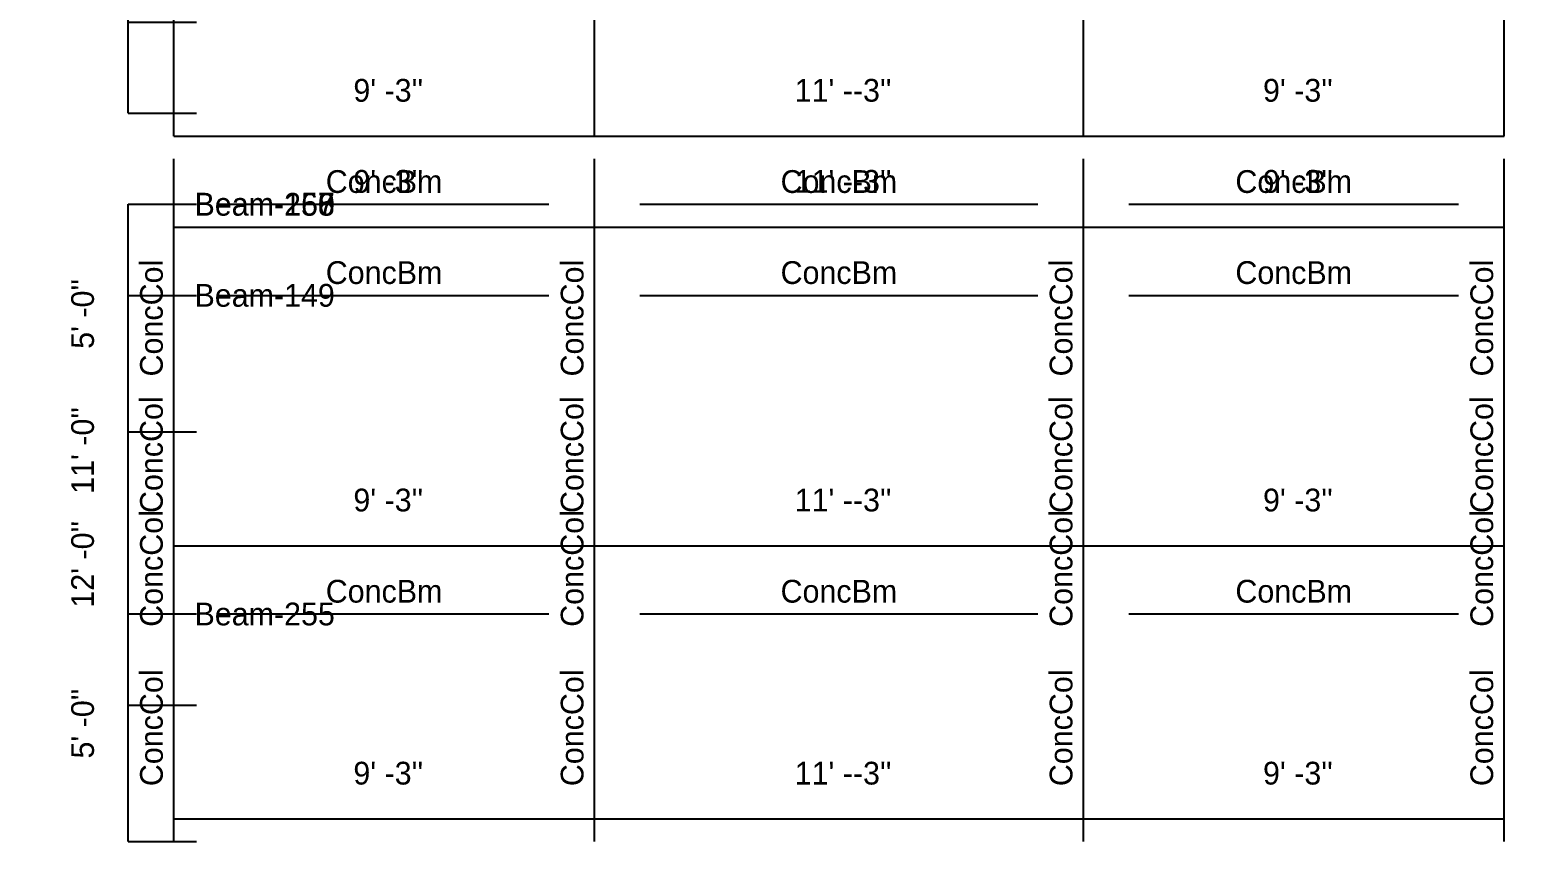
# Model space of a CAD drawing. Extents: x -38 to 2998, y -195 to 11529.
# Drawn here: x -38 to 355.8, y 5230.5 to 5446 of the extents above; entities that cross this region are included whole.
import ezdxf
from ezdxf.enums import TextEntityAlignment as Align

# ---------------------------------------------------------------- set-up
doc = ezdxf.new("R2010")
doc.units = 0
doc.header["$MEASUREMENT"] = 0
doc.layers.get('0').update_dxf_attribs({"linetype": 'CONTINUOUS'})
for name, color, linetype in [('CENTERLINES', 7, 'CONTINUOUS'), ('DIMENSIONS', 4, 'CONTINUOUS'), ('TEXT', 5, 'CONTINUOUS')]:
    doc.layers.add(name, color=color, linetype=linetype)
doc.dimstyles.get("Standard").update_dxf_attribs({"dimtxt": 0.18, "dimasz": 0.18, "dimexe": 0.18, "dimexo": 0.0625, "dimgap": 0.09, "dimtad": 0, "dimtih": 1, "dimtoh": 1, "dimdec": 4, "dimzin": 0, "dimtxsty": 'STANDARD', "dimcen": 0.09, "dimazin": 3, "dimtfac": 1, "dimtdec": 4, "dimtofl": 0, "dimtmove": 0, "dimatfit": 3, "dimtolj": 1, "dimtzin": 0})

# ---------------------------------------------------------------- blocks, each defined once
blk = doc.blocks.new('*D7885')
at = {"color": 1, "linetype": 'BYBLOCK'}
for points in [[(-8.29, 5372.29), (-7.23, 5371.23), (-16.77, 5380.77), (-15.71, 5379.71)], [(-8.29, 5228.29), (-7.23, 5227.23), (-16.77, 5236.77), (-15.71, 5235.71)]]:
    blk.add_solid(points, dxfattribs=at)
at = {"layer": 'DIMENSIONS', "color": 9, "linetype": 'BYBLOCK'}
for p, q in [((-12, 5376), (6, 5376)), ((-12, 5232), (6, 5232))]:
    blk.add_line(p, q, dxfattribs=at)
at = {"layer": 'DIMENSIONS', "color": 0, "linetype": 'BYBLOCK'}
blk.add_line((-12, 5232), (-12, 5376), dxfattribs=at)
at = {"layer": 'DIMENSIONS', "color": 0, "linetype": 'BYBLOCK', "insert": (-24, 5304), "char_height": 6, "attachment_point": 5, "rotation": 90}
blk.add_mtext("\\A1; 12' -0''", dxfattribs=at)
blk = doc.blocks.new('*D7886')
at = {"color": 1, "linetype": 'BYBLOCK'}
for points in [[(4.77, 5398.77), (3.71, 5397.71), (-3.71, 5390.29), (-4.77, 5389.23)], [(115.77, 5398.77), (114.71, 5397.71), (107.29, 5390.29), (106.23, 5389.23)]]:
    blk.add_solid(points, dxfattribs=at)
at = {"layer": 'DIMENSIONS', "color": 9, "linetype": 'BYBLOCK'}
for p, q in [((0, 5394), (0, 5412)), ((111, 5394), (111, 5412))]:
    blk.add_line(p, q, dxfattribs=at)
at = {"layer": 'DIMENSIONS', "color": 0, "linetype": 'BYBLOCK'}
blk.add_line((0, 5394), (111, 5394), dxfattribs=at)
at = {"layer": 'DIMENSIONS', "color": 0, "linetype": 'BYBLOCK', "insert": (55.5, 5406), "char_height": 6, "attachment_point": 5}
blk.add_mtext("\\A1; 9' -3''", dxfattribs=at)
blk = doc.blocks.new('*D7887')
at = {"color": 1, "linetype": 'BYBLOCK'}
for points in [[(115.77, 5398.77), (114.71, 5397.71), (107.29, 5390.29), (106.23, 5389.23)], [(244.77, 5398.77), (243.71, 5397.71), (236.29, 5390.29), (235.23, 5389.23)]]:
    blk.add_solid(points, dxfattribs=at)
at = {"layer": 'DIMENSIONS', "color": 9, "linetype": 'BYBLOCK'}
for p, q in [((111, 5394), (111, 5412)), ((240, 5394), (240, 5412))]:
    blk.add_line(p, q, dxfattribs=at)
at = {"layer": 'DIMENSIONS', "color": 0, "linetype": 'BYBLOCK'}
blk.add_line((111, 5394), (240, 5394), dxfattribs=at)
at = {"layer": 'DIMENSIONS', "color": 0, "linetype": 'BYBLOCK', "insert": (175.5, 5406), "char_height": 6, "attachment_point": 5}
blk.add_mtext("\\A1; 11' --3''", dxfattribs=at)
blk = doc.blocks.new('*D7888')
at = {"color": 1, "linetype": 'BYBLOCK'}
for points in [[(244.77, 5398.77), (243.71, 5397.71), (236.29, 5390.29), (235.23, 5389.23)], [(355.77, 5398.77), (354.71, 5397.71), (347.29, 5390.29), (346.23, 5389.23)]]:
    blk.add_solid(points, dxfattribs=at)
at = {"layer": 'DIMENSIONS', "color": 9, "linetype": 'BYBLOCK'}
for p, q in [((240, 5394), (240, 5412)), ((351, 5394), (351, 5412))]:
    blk.add_line(p, q, dxfattribs=at)
at = {"layer": 'DIMENSIONS', "color": 0, "linetype": 'BYBLOCK'}
blk.add_line((240, 5394), (351, 5394), dxfattribs=at)
at = {"layer": 'DIMENSIONS', "color": 0, "linetype": 'BYBLOCK', "insert": (295.5, 5406), "char_height": 6, "attachment_point": 5}
blk.add_mtext("\\A1; 9' -3''", dxfattribs=at)
blk = doc.blocks.new('*D7889')
at = {"color": 1, "linetype": 'BYBLOCK'}
for points in [[(-8.29, 5564.29), (-7.23, 5563.23), (-16.77, 5572.77), (-15.71, 5571.71)], [(-8.29, 5420.29), (-7.23, 5419.23), (-16.77, 5428.77), (-15.71, 5427.71)]]:
    blk.add_solid(points, dxfattribs=at)
at = {"layer": 'DIMENSIONS', "color": 9, "linetype": 'BYBLOCK'}
for p, q in [((-12, 5568), (6, 5568)), ((-12, 5424), (6, 5424))]:
    blk.add_line(p, q, dxfattribs=at)
at = {"layer": 'DIMENSIONS', "color": 0, "linetype": 'BYBLOCK'}
blk.add_line((-12, 5424), (-12, 5568), dxfattribs=at)
at = {"layer": 'DIMENSIONS', "color": 0, "linetype": 'BYBLOCK', "insert": (-24, 5496), "char_height": 6, "attachment_point": 5, "rotation": 90}
blk.add_mtext("\\A1; 12' -0''", dxfattribs=at)
blk = doc.blocks.new('*D8360')
at = {"color": 1, "linetype": 'BYBLOCK'}
for points in [[(4.77, 5242.77), (3.71, 5241.71), (-3.71, 5234.29), (-4.77, 5233.23)], [(115.77, 5242.77), (114.71, 5241.71), (107.29, 5234.29), (106.23, 5233.23)]]:
    blk.add_solid(points, dxfattribs=at)
at = {"layer": 'DIMENSIONS', "color": 9, "linetype": 'BYBLOCK'}
for p, q in [((0, 5238), (0, 5256)), ((111, 5238), (111, 5256))]:
    blk.add_line(p, q, dxfattribs=at)
at = {"layer": 'DIMENSIONS', "color": 0, "linetype": 'BYBLOCK'}
blk.add_line((0, 5238), (111, 5238), dxfattribs=at)
at = {"layer": 'DIMENSIONS', "color": 0, "linetype": 'BYBLOCK', "insert": (55.5, 5250), "char_height": 6, "attachment_point": 5}
blk.add_mtext("\\A1; 9' -3''", dxfattribs=at)
blk = doc.blocks.new('*D8361')
at = {"color": 1, "linetype": 'BYBLOCK'}
for points in [[(115.77, 5242.77), (114.71, 5241.71), (107.29, 5234.29), (106.23, 5233.23)], [(244.77, 5242.77), (243.71, 5241.71), (236.29, 5234.29), (235.23, 5233.23)]]:
    blk.add_solid(points, dxfattribs=at)
at = {"layer": 'DIMENSIONS', "color": 9, "linetype": 'BYBLOCK'}
for p, q in [((111, 5238), (111, 5256)), ((240, 5238), (240, 5256))]:
    blk.add_line(p, q, dxfattribs=at)
at = {"layer": 'DIMENSIONS', "color": 0, "linetype": 'BYBLOCK'}
blk.add_line((111, 5238), (240, 5238), dxfattribs=at)
at = {"layer": 'DIMENSIONS', "color": 0, "linetype": 'BYBLOCK', "insert": (175.5, 5250), "char_height": 6, "attachment_point": 5}
blk.add_mtext("\\A1; 11' --3''", dxfattribs=at)
blk = doc.blocks.new('*D8362')
at = {"color": 1, "linetype": 'BYBLOCK'}
for points in [[(244.77, 5242.77), (243.71, 5241.71), (236.29, 5234.29), (235.23, 5233.23)], [(355.77, 5242.77), (354.71, 5241.71), (347.29, 5234.29), (346.23, 5233.23)]]:
    blk.add_solid(points, dxfattribs=at)
at = {"layer": 'DIMENSIONS', "color": 9, "linetype": 'BYBLOCK'}
for p, q in [((240, 5238), (240, 5256)), ((351, 5238), (351, 5256))]:
    blk.add_line(p, q, dxfattribs=at)
at = {"layer": 'DIMENSIONS', "color": 0, "linetype": 'BYBLOCK'}
blk.add_line((240, 5238), (351, 5238), dxfattribs=at)
at = {"layer": 'DIMENSIONS', "color": 0, "linetype": 'BYBLOCK', "insert": (295.5, 5250), "char_height": 6, "attachment_point": 5}
blk.add_mtext("\\A1; 9' -3''", dxfattribs=at)
blk = doc.blocks.new('*D8363')
at = {"color": 1, "linetype": 'BYBLOCK'}
for points in [[(-8.29, 5396.29), (-7.23, 5395.23), (-16.77, 5404.77), (-15.71, 5403.71)], [(-8.29, 5264.29), (-7.23, 5263.23), (-16.77, 5272.77), (-15.71, 5271.71)]]:
    blk.add_solid(points, dxfattribs=at)
at = {"layer": 'DIMENSIONS', "color": 9, "linetype": 'BYBLOCK'}
for p, q in [((-12, 5400), (6, 5400)), ((-12, 5268), (6, 5268))]:
    blk.add_line(p, q, dxfattribs=at)
at = {"layer": 'DIMENSIONS', "color": 0, "linetype": 'BYBLOCK'}
blk.add_line((-12, 5268), (-12, 5400), dxfattribs=at)
at = {"layer": 'DIMENSIONS', "color": 0, "linetype": 'BYBLOCK', "insert": (-24, 5334), "char_height": 6, "attachment_point": 5, "rotation": 90}
blk.add_mtext("\\A1; 11' -0''", dxfattribs=at)
blk = doc.blocks.new('*D8364')
at = {"color": 1, "linetype": 'BYBLOCK'}
for points in [[(4.77, 5422.77), (3.71, 5421.71), (-3.71, 5414.29), (-4.77, 5413.23)], [(115.77, 5422.77), (114.71, 5421.71), (107.29, 5414.29), (106.23, 5413.23)]]:
    blk.add_solid(points, dxfattribs=at)
at = {"layer": 'DIMENSIONS', "color": 9, "linetype": 'BYBLOCK'}
for p, q in [((0, 5418), (0, 5436)), ((111, 5418), (111, 5436))]:
    blk.add_line(p, q, dxfattribs=at)
at = {"layer": 'DIMENSIONS', "color": 0, "linetype": 'BYBLOCK'}
blk.add_line((0, 5418), (111, 5418), dxfattribs=at)
at = {"layer": 'DIMENSIONS', "color": 0, "linetype": 'BYBLOCK', "insert": (55.5, 5430), "char_height": 6, "attachment_point": 5}
blk.add_mtext("\\A1; 9' -3''", dxfattribs=at)
blk = doc.blocks.new('*D8365')
at = {"color": 1, "linetype": 'BYBLOCK'}
for points in [[(115.77, 5422.77), (114.71, 5421.71), (107.29, 5414.29), (106.23, 5413.23)], [(244.77, 5422.77), (243.71, 5421.71), (236.29, 5414.29), (235.23, 5413.23)]]:
    blk.add_solid(points, dxfattribs=at)
at = {"layer": 'DIMENSIONS', "color": 9, "linetype": 'BYBLOCK'}
for p, q in [((111, 5418), (111, 5436)), ((240, 5418), (240, 5436))]:
    blk.add_line(p, q, dxfattribs=at)
at = {"layer": 'DIMENSIONS', "color": 0, "linetype": 'BYBLOCK'}
blk.add_line((111, 5418), (240, 5418), dxfattribs=at)
at = {"layer": 'DIMENSIONS', "color": 0, "linetype": 'BYBLOCK', "insert": (175.5, 5430), "char_height": 6, "attachment_point": 5}
blk.add_mtext("\\A1; 11' --3''", dxfattribs=at)
blk = doc.blocks.new('*D8366')
at = {"color": 1, "linetype": 'BYBLOCK'}
for points in [[(244.77, 5422.77), (243.71, 5421.71), (236.29, 5414.29), (235.23, 5413.23)], [(355.77, 5422.77), (354.71, 5421.71), (347.29, 5414.29), (346.23, 5413.23)]]:
    blk.add_solid(points, dxfattribs=at)
at = {"layer": 'DIMENSIONS', "color": 9, "linetype": 'BYBLOCK'}
for p, q in [((240, 5418), (240, 5436)), ((351, 5418), (351, 5436))]:
    blk.add_line(p, q, dxfattribs=at)
at = {"layer": 'DIMENSIONS', "color": 0, "linetype": 'BYBLOCK'}
blk.add_line((240, 5418), (351, 5418), dxfattribs=at)
at = {"layer": 'DIMENSIONS', "color": 0, "linetype": 'BYBLOCK', "insert": (295.5, 5430), "char_height": 6, "attachment_point": 5}
blk.add_mtext("\\A1; 9' -3''", dxfattribs=at)
blk = doc.blocks.new('*D8367')
at = {"color": 1, "linetype": 'BYBLOCK'}
for points in [[(-8.29, 5576.29), (-7.23, 5575.23), (-16.77, 5584.77), (-15.71, 5583.71)], [(-8.29, 5444.29), (-7.23, 5443.23), (-16.77, 5452.77), (-15.71, 5451.71)]]:
    blk.add_solid(points, dxfattribs=at)
at = {"layer": 'DIMENSIONS', "color": 9, "linetype": 'BYBLOCK'}
for p, q in [((-12, 5580), (6, 5580)), ((-12, 5448), (6, 5448))]:
    blk.add_line(p, q, dxfattribs=at)
at = {"layer": 'DIMENSIONS', "color": 0, "linetype": 'BYBLOCK'}
blk.add_line((-12, 5448), (-12, 5580), dxfattribs=at)
at = {"layer": 'DIMENSIONS', "color": 0, "linetype": 'BYBLOCK', "insert": (-24, 5514), "char_height": 6, "attachment_point": 5, "rotation": 90}
blk.add_mtext("\\A1; 11' -0''", dxfattribs=at)
blk = doc.blocks.new('*D8830')
at = {"color": 1, "linetype": 'BYBLOCK'}
for points in [[(4.77, 5242.77), (3.71, 5241.71), (-3.71, 5234.29), (-4.77, 5233.23)], [(115.77, 5242.77), (114.71, 5241.71), (107.29, 5234.29), (106.23, 5233.23)]]:
    blk.add_solid(points, dxfattribs=at)
at = {"layer": 'DIMENSIONS', "color": 9, "linetype": 'BYBLOCK'}
for p, q in [((0, 5238), (0, 5256)), ((111, 5238), (111, 5256))]:
    blk.add_line(p, q, dxfattribs=at)
at = {"layer": 'DIMENSIONS', "color": 0, "linetype": 'BYBLOCK'}
blk.add_line((0, 5238), (111, 5238), dxfattribs=at)
at = {"layer": 'DIMENSIONS', "color": 0, "linetype": 'BYBLOCK', "insert": (55.5, 5250), "char_height": 6, "attachment_point": 5}
blk.add_mtext("\\A1; 9' -3''", dxfattribs=at)
blk = doc.blocks.new('*D8831')
at = {"color": 1, "linetype": 'BYBLOCK'}
for points in [[(115.77, 5242.77), (114.71, 5241.71), (107.29, 5234.29), (106.23, 5233.23)], [(244.77, 5242.77), (243.71, 5241.71), (236.29, 5234.29), (235.23, 5233.23)]]:
    blk.add_solid(points, dxfattribs=at)
at = {"layer": 'DIMENSIONS', "color": 9, "linetype": 'BYBLOCK'}
for p, q in [((111, 5238), (111, 5256)), ((240, 5238), (240, 5256))]:
    blk.add_line(p, q, dxfattribs=at)
at = {"layer": 'DIMENSIONS', "color": 0, "linetype": 'BYBLOCK'}
blk.add_line((111, 5238), (240, 5238), dxfattribs=at)
at = {"layer": 'DIMENSIONS', "color": 0, "linetype": 'BYBLOCK', "insert": (175.5, 5250), "char_height": 6, "attachment_point": 5}
blk.add_mtext("\\A1; 11' --3''", dxfattribs=at)
blk = doc.blocks.new('*D8832')
at = {"color": 1, "linetype": 'BYBLOCK'}
for points in [[(244.77, 5242.77), (243.71, 5241.71), (236.29, 5234.29), (235.23, 5233.23)], [(355.77, 5242.77), (354.71, 5241.71), (347.29, 5234.29), (346.23, 5233.23)]]:
    blk.add_solid(points, dxfattribs=at)
at = {"layer": 'DIMENSIONS', "color": 9, "linetype": 'BYBLOCK'}
for p, q in [((240, 5238), (240, 5256)), ((351, 5238), (351, 5256))]:
    blk.add_line(p, q, dxfattribs=at)
at = {"layer": 'DIMENSIONS', "color": 0, "linetype": 'BYBLOCK'}
blk.add_line((240, 5238), (351, 5238), dxfattribs=at)
at = {"layer": 'DIMENSIONS', "color": 0, "linetype": 'BYBLOCK', "insert": (295.5, 5250), "char_height": 6, "attachment_point": 5}
blk.add_mtext("\\A1; 9' -3''", dxfattribs=at)
blk = doc.blocks.new('*D8833')
at = {"color": 1, "linetype": 'BYBLOCK'}
for points in [[(-8.29, 5396.29), (-7.23, 5395.23), (-16.77, 5404.77), (-15.71, 5403.71)], [(-8.29, 5264.29), (-7.23, 5263.23), (-16.77, 5272.77), (-15.71, 5271.71)]]:
    blk.add_solid(points, dxfattribs=at)
at = {"layer": 'DIMENSIONS', "color": 9, "linetype": 'BYBLOCK'}
for p, q in [((-12, 5400), (6, 5400)), ((-12, 5268), (6, 5268))]:
    blk.add_line(p, q, dxfattribs=at)
at = {"layer": 'DIMENSIONS', "color": 0, "linetype": 'BYBLOCK'}
blk.add_line((-12, 5268), (-12, 5400), dxfattribs=at)
at = {"layer": 'DIMENSIONS', "color": 0, "linetype": 'BYBLOCK', "insert": (-24, 5334), "char_height": 6, "attachment_point": 5, "rotation": 90}
blk.add_mtext("\\A1; 11' -0''", dxfattribs=at)
blk = doc.blocks.new('*D8834')
at = {"color": 1, "linetype": 'BYBLOCK'}
for points in [[(4.77, 5422.77), (3.71, 5421.71), (-3.71, 5414.29), (-4.77, 5413.23)], [(115.77, 5422.77), (114.71, 5421.71), (107.29, 5414.29), (106.23, 5413.23)]]:
    blk.add_solid(points, dxfattribs=at)
at = {"layer": 'DIMENSIONS', "color": 9, "linetype": 'BYBLOCK'}
for p, q in [((0, 5418), (0, 5436)), ((111, 5418), (111, 5436))]:
    blk.add_line(p, q, dxfattribs=at)
at = {"layer": 'DIMENSIONS', "color": 0, "linetype": 'BYBLOCK'}
blk.add_line((0, 5418), (111, 5418), dxfattribs=at)
at = {"layer": 'DIMENSIONS', "color": 0, "linetype": 'BYBLOCK', "insert": (55.5, 5430), "char_height": 6, "attachment_point": 5}
blk.add_mtext("\\A1; 9' -3''", dxfattribs=at)
blk = doc.blocks.new('*D8835')
at = {"color": 1, "linetype": 'BYBLOCK'}
for points in [[(115.77, 5422.77), (114.71, 5421.71), (107.29, 5414.29), (106.23, 5413.23)], [(244.77, 5422.77), (243.71, 5421.71), (236.29, 5414.29), (235.23, 5413.23)]]:
    blk.add_solid(points, dxfattribs=at)
at = {"layer": 'DIMENSIONS', "color": 9, "linetype": 'BYBLOCK'}
for p, q in [((111, 5418), (111, 5436)), ((240, 5418), (240, 5436))]:
    blk.add_line(p, q, dxfattribs=at)
at = {"layer": 'DIMENSIONS', "color": 0, "linetype": 'BYBLOCK'}
blk.add_line((111, 5418), (240, 5418), dxfattribs=at)
at = {"layer": 'DIMENSIONS', "color": 0, "linetype": 'BYBLOCK', "insert": (175.5, 5430), "char_height": 6, "attachment_point": 5}
blk.add_mtext("\\A1; 11' --3''", dxfattribs=at)
blk = doc.blocks.new('*D8836')
at = {"color": 1, "linetype": 'BYBLOCK'}
for points in [[(244.77, 5422.77), (243.71, 5421.71), (236.29, 5414.29), (235.23, 5413.23)], [(355.77, 5422.77), (354.71, 5421.71), (347.29, 5414.29), (346.23, 5413.23)]]:
    blk.add_solid(points, dxfattribs=at)
at = {"layer": 'DIMENSIONS', "color": 9, "linetype": 'BYBLOCK'}
for p, q in [((240, 5418), (240, 5436)), ((351, 5418), (351, 5436))]:
    blk.add_line(p, q, dxfattribs=at)
at = {"layer": 'DIMENSIONS', "color": 0, "linetype": 'BYBLOCK'}
blk.add_line((240, 5418), (351, 5418), dxfattribs=at)
at = {"layer": 'DIMENSIONS', "color": 0, "linetype": 'BYBLOCK', "insert": (295.5, 5430), "char_height": 6, "attachment_point": 5}
blk.add_mtext("\\A1; 9' -3''", dxfattribs=at)
blk = doc.blocks.new('*D8837')
at = {"color": 1, "linetype": 'BYBLOCK'}
for points in [[(-8.29, 5576.29), (-7.23, 5575.23), (-16.77, 5584.77), (-15.71, 5583.71)], [(-8.29, 5444.29), (-7.23, 5443.23), (-16.77, 5452.77), (-15.71, 5451.71)]]:
    blk.add_solid(points, dxfattribs=at)
at = {"layer": 'DIMENSIONS', "color": 9, "linetype": 'BYBLOCK'}
for p, q in [((-12, 5580), (6, 5580)), ((-12, 5448), (6, 5448))]:
    blk.add_line(p, q, dxfattribs=at)
at = {"layer": 'DIMENSIONS', "color": 0, "linetype": 'BYBLOCK'}
blk.add_line((-12, 5448), (-12, 5580), dxfattribs=at)
at = {"layer": 'DIMENSIONS', "color": 0, "linetype": 'BYBLOCK', "insert": (-24, 5514), "char_height": 6, "attachment_point": 5, "rotation": 90}
blk.add_mtext("\\A1; 11' -0''", dxfattribs=at)
blk = doc.blocks.new('*D9300')
at = {"color": 1, "linetype": 'BYBLOCK'}
for points in [[(4.77, 5242.77), (3.71, 5241.71), (-3.71, 5234.29), (-4.77, 5233.23)], [(115.77, 5242.77), (114.71, 5241.71), (107.29, 5234.29), (106.23, 5233.23)]]:
    blk.add_solid(points, dxfattribs=at)
at = {"layer": 'DIMENSIONS', "color": 9, "linetype": 'BYBLOCK'}
for p, q in [((0, 5238), (0, 5256)), ((111, 5238), (111, 5256))]:
    blk.add_line(p, q, dxfattribs=at)
at = {"layer": 'DIMENSIONS', "color": 0, "linetype": 'BYBLOCK'}
blk.add_line((0, 5238), (111, 5238), dxfattribs=at)
at = {"layer": 'DIMENSIONS', "color": 0, "linetype": 'BYBLOCK', "insert": (55.5, 5250), "char_height": 6, "attachment_point": 5}
blk.add_mtext("\\A1; 9' -3''", dxfattribs=at)
blk = doc.blocks.new('*D9301')
at = {"color": 1, "linetype": 'BYBLOCK'}
for points in [[(115.77, 5242.77), (114.71, 5241.71), (107.29, 5234.29), (106.23, 5233.23)], [(244.77, 5242.77), (243.71, 5241.71), (236.29, 5234.29), (235.23, 5233.23)]]:
    blk.add_solid(points, dxfattribs=at)
at = {"layer": 'DIMENSIONS', "color": 9, "linetype": 'BYBLOCK'}
for p, q in [((111, 5238), (111, 5256)), ((240, 5238), (240, 5256))]:
    blk.add_line(p, q, dxfattribs=at)
at = {"layer": 'DIMENSIONS', "color": 0, "linetype": 'BYBLOCK'}
blk.add_line((111, 5238), (240, 5238), dxfattribs=at)
at = {"layer": 'DIMENSIONS', "color": 0, "linetype": 'BYBLOCK', "insert": (175.5, 5250), "char_height": 6, "attachment_point": 5}
blk.add_mtext("\\A1; 11' --3''", dxfattribs=at)
blk = doc.blocks.new('*D9302')
at = {"color": 1, "linetype": 'BYBLOCK'}
for points in [[(244.77, 5242.77), (243.71, 5241.71), (236.29, 5234.29), (235.23, 5233.23)], [(355.77, 5242.77), (354.71, 5241.71), (347.29, 5234.29), (346.23, 5233.23)]]:
    blk.add_solid(points, dxfattribs=at)
at = {"layer": 'DIMENSIONS', "color": 9, "linetype": 'BYBLOCK'}
for p, q in [((240, 5238), (240, 5256)), ((351, 5238), (351, 5256))]:
    blk.add_line(p, q, dxfattribs=at)
at = {"layer": 'DIMENSIONS', "color": 0, "linetype": 'BYBLOCK'}
blk.add_line((240, 5238), (351, 5238), dxfattribs=at)
at = {"layer": 'DIMENSIONS', "color": 0, "linetype": 'BYBLOCK', "insert": (295.5, 5250), "char_height": 6, "attachment_point": 5}
blk.add_mtext("\\A1; 9' -3''", dxfattribs=at)
blk = doc.blocks.new('*D9303')
at = {"color": 1, "linetype": 'BYBLOCK'}
for points in [[(-8.29, 5396.29), (-7.23, 5395.23), (-16.77, 5404.77), (-15.71, 5403.71)], [(-8.29, 5264.29), (-7.23, 5263.23), (-16.77, 5272.77), (-15.71, 5271.71)]]:
    blk.add_solid(points, dxfattribs=at)
at = {"layer": 'DIMENSIONS', "color": 9, "linetype": 'BYBLOCK'}
for p, q in [((-12, 5400), (6, 5400)), ((-12, 5268), (6, 5268))]:
    blk.add_line(p, q, dxfattribs=at)
at = {"layer": 'DIMENSIONS', "color": 0, "linetype": 'BYBLOCK'}
blk.add_line((-12, 5268), (-12, 5400), dxfattribs=at)
at = {"layer": 'DIMENSIONS', "color": 0, "linetype": 'BYBLOCK', "insert": (-24, 5334), "char_height": 6, "attachment_point": 5, "rotation": 90}
blk.add_mtext("\\A1; 11' -0''", dxfattribs=at)
blk = doc.blocks.new('*D9304')
at = {"color": 1, "linetype": 'BYBLOCK'}
for points in [[(4.77, 5422.77), (3.71, 5421.71), (-3.71, 5414.29), (-4.77, 5413.23)], [(115.77, 5422.77), (114.71, 5421.71), (107.29, 5414.29), (106.23, 5413.23)]]:
    blk.add_solid(points, dxfattribs=at)
at = {"layer": 'DIMENSIONS', "color": 9, "linetype": 'BYBLOCK'}
for p, q in [((0, 5418), (0, 5436)), ((111, 5418), (111, 5436))]:
    blk.add_line(p, q, dxfattribs=at)
at = {"layer": 'DIMENSIONS', "color": 0, "linetype": 'BYBLOCK'}
blk.add_line((0, 5418), (111, 5418), dxfattribs=at)
at = {"layer": 'DIMENSIONS', "color": 0, "linetype": 'BYBLOCK', "insert": (55.5, 5430), "char_height": 6, "attachment_point": 5}
blk.add_mtext("\\A1; 9' -3''", dxfattribs=at)
blk = doc.blocks.new('*D9305')
at = {"color": 1, "linetype": 'BYBLOCK'}
for points in [[(115.77, 5422.77), (114.71, 5421.71), (107.29, 5414.29), (106.23, 5413.23)], [(244.77, 5422.77), (243.71, 5421.71), (236.29, 5414.29), (235.23, 5413.23)]]:
    blk.add_solid(points, dxfattribs=at)
at = {"layer": 'DIMENSIONS', "color": 9, "linetype": 'BYBLOCK'}
for p, q in [((111, 5418), (111, 5436)), ((240, 5418), (240, 5436))]:
    blk.add_line(p, q, dxfattribs=at)
at = {"layer": 'DIMENSIONS', "color": 0, "linetype": 'BYBLOCK'}
blk.add_line((111, 5418), (240, 5418), dxfattribs=at)
at = {"layer": 'DIMENSIONS', "color": 0, "linetype": 'BYBLOCK', "insert": (175.5, 5430), "char_height": 6, "attachment_point": 5}
blk.add_mtext("\\A1; 11' --3''", dxfattribs=at)
blk = doc.blocks.new('*D9306')
at = {"color": 1, "linetype": 'BYBLOCK'}
for points in [[(244.77, 5422.77), (243.71, 5421.71), (236.29, 5414.29), (235.23, 5413.23)], [(355.77, 5422.77), (354.71, 5421.71), (347.29, 5414.29), (346.23, 5413.23)]]:
    blk.add_solid(points, dxfattribs=at)
at = {"layer": 'DIMENSIONS', "color": 9, "linetype": 'BYBLOCK'}
for p, q in [((240, 5418), (240, 5436)), ((351, 5418), (351, 5436))]:
    blk.add_line(p, q, dxfattribs=at)
at = {"layer": 'DIMENSIONS', "color": 0, "linetype": 'BYBLOCK'}
blk.add_line((240, 5418), (351, 5418), dxfattribs=at)
at = {"layer": 'DIMENSIONS', "color": 0, "linetype": 'BYBLOCK', "insert": (295.5, 5430), "char_height": 6, "attachment_point": 5}
blk.add_mtext("\\A1; 9' -3''", dxfattribs=at)
blk = doc.blocks.new('*D9307')
at = {"color": 1, "linetype": 'BYBLOCK'}
for points in [[(-8.29, 5576.29), (-7.23, 5575.23), (-16.77, 5584.77), (-15.71, 5583.71)], [(-8.29, 5444.29), (-7.23, 5443.23), (-16.77, 5452.77), (-15.71, 5451.71)]]:
    blk.add_solid(points, dxfattribs=at)
at = {"layer": 'DIMENSIONS', "color": 9, "linetype": 'BYBLOCK'}
for p, q in [((-12, 5580), (6, 5580)), ((-12, 5448), (6, 5448))]:
    blk.add_line(p, q, dxfattribs=at)
at = {"layer": 'DIMENSIONS', "color": 0, "linetype": 'BYBLOCK'}
blk.add_line((-12, 5448), (-12, 5580), dxfattribs=at)
at = {"layer": 'DIMENSIONS', "color": 0, "linetype": 'BYBLOCK', "insert": (-24, 5514), "char_height": 6, "attachment_point": 5, "rotation": 90}
blk.add_mtext("\\A1; 11' -0''", dxfattribs=at)
blk = doc.blocks.new('*D9873')
at = {"color": 1, "linetype": 'BYBLOCK'}
for points in [[(-8.29, 5288.29), (-7.23, 5287.23), (-16.77, 5296.77), (-15.71, 5295.71)], [(-8.29, 5228.29), (-7.23, 5227.23), (-16.77, 5236.77), (-15.71, 5235.71)]]:
    blk.add_solid(points, dxfattribs=at)
at = {"layer": 'DIMENSIONS', "color": 9, "linetype": 'BYBLOCK'}
for p, q in [((-12, 5292), (6, 5292)), ((-12, 5232), (6, 5232))]:
    blk.add_line(p, q, dxfattribs=at)
at = {"layer": 'DIMENSIONS', "color": 0, "linetype": 'BYBLOCK'}
blk.add_line((-12, 5232), (-12, 5292), dxfattribs=at)
at = {"layer": 'DIMENSIONS', "color": 0, "linetype": 'BYBLOCK', "insert": (-24, 5262), "char_height": 6, "attachment_point": 5, "rotation": 90}
blk.add_mtext("\\A1; 5' -0''", dxfattribs=at)
blk = doc.blocks.new('*D9874')
at = {"color": 1, "linetype": 'BYBLOCK'}
for points in [[(4.77, 5314.77), (3.71, 5313.71), (-3.71, 5306.29), (-4.77, 5305.23)], [(115.77, 5314.77), (114.71, 5313.71), (107.29, 5306.29), (106.23, 5305.23)]]:
    blk.add_solid(points, dxfattribs=at)
at = {"layer": 'DIMENSIONS', "color": 9, "linetype": 'BYBLOCK'}
for p, q in [((0, 5310), (0, 5328)), ((111, 5310), (111, 5328))]:
    blk.add_line(p, q, dxfattribs=at)
at = {"layer": 'DIMENSIONS', "color": 0, "linetype": 'BYBLOCK'}
blk.add_line((0, 5310), (111, 5310), dxfattribs=at)
at = {"layer": 'DIMENSIONS', "color": 0, "linetype": 'BYBLOCK', "insert": (55.5, 5322), "char_height": 6, "attachment_point": 5}
blk.add_mtext("\\A1; 9' -3''", dxfattribs=at)
blk = doc.blocks.new('*D9875')
at = {"color": 1, "linetype": 'BYBLOCK'}
for points in [[(115.77, 5314.77), (114.71, 5313.71), (107.29, 5306.29), (106.23, 5305.23)], [(244.77, 5314.77), (243.71, 5313.71), (236.29, 5306.29), (235.23, 5305.23)]]:
    blk.add_solid(points, dxfattribs=at)
at = {"layer": 'DIMENSIONS', "color": 9, "linetype": 'BYBLOCK'}
for p, q in [((111, 5310), (111, 5328)), ((240, 5310), (240, 5328))]:
    blk.add_line(p, q, dxfattribs=at)
at = {"layer": 'DIMENSIONS', "color": 0, "linetype": 'BYBLOCK'}
blk.add_line((111, 5310), (240, 5310), dxfattribs=at)
at = {"layer": 'DIMENSIONS', "color": 0, "linetype": 'BYBLOCK', "insert": (175.5, 5322), "char_height": 6, "attachment_point": 5}
blk.add_mtext("\\A1; 11' --3''", dxfattribs=at)
blk = doc.blocks.new('*D9876')
at = {"color": 1, "linetype": 'BYBLOCK'}
for points in [[(244.77, 5314.77), (243.71, 5313.71), (236.29, 5306.29), (235.23, 5305.23)], [(355.77, 5314.77), (354.71, 5313.71), (347.29, 5306.29), (346.23, 5305.23)]]:
    blk.add_solid(points, dxfattribs=at)
at = {"layer": 'DIMENSIONS', "color": 9, "linetype": 'BYBLOCK'}
for p, q in [((240, 5310), (240, 5328)), ((351, 5310), (351, 5328))]:
    blk.add_line(p, q, dxfattribs=at)
at = {"layer": 'DIMENSIONS', "color": 0, "linetype": 'BYBLOCK'}
blk.add_line((240, 5310), (351, 5310), dxfattribs=at)
at = {"layer": 'DIMENSIONS', "color": 0, "linetype": 'BYBLOCK', "insert": (295.5, 5322), "char_height": 6, "attachment_point": 5}
blk.add_mtext("\\A1; 9' -3''", dxfattribs=at)
blk = doc.blocks.new('*D9877')
at = {"color": 1, "linetype": 'BYBLOCK'}
for points in [[(-8.29, 5396.29), (-7.23, 5395.23), (-16.77, 5404.77), (-15.71, 5403.71)], [(-8.29, 5336.29), (-7.23, 5335.23), (-16.77, 5344.77), (-15.71, 5343.71)]]:
    blk.add_solid(points, dxfattribs=at)
at = {"layer": 'DIMENSIONS', "color": 9, "linetype": 'BYBLOCK'}
for p, q in [((-12, 5400), (6, 5400)), ((-12, 5340), (6, 5340))]:
    blk.add_line(p, q, dxfattribs=at)
at = {"layer": 'DIMENSIONS', "color": 0, "linetype": 'BYBLOCK'}
blk.add_line((-12, 5340), (-12, 5400), dxfattribs=at)
at = {"layer": 'DIMENSIONS', "color": 0, "linetype": 'BYBLOCK', "insert": (-24, 5370), "char_height": 6, "attachment_point": 5, "rotation": 90}
blk.add_mtext("\\A1; 5' -0''", dxfattribs=at)
blk = doc.blocks.new('*D9878')
at = {"color": 1, "linetype": 'BYBLOCK'}
for points in [[(4.77, 5422.77), (3.71, 5421.71), (-3.71, 5414.29), (-4.77, 5413.23)], [(115.77, 5422.77), (114.71, 5421.71), (107.29, 5414.29), (106.23, 5413.23)]]:
    blk.add_solid(points, dxfattribs=at)
at = {"layer": 'DIMENSIONS', "color": 9, "linetype": 'BYBLOCK'}
for p, q in [((0, 5418), (0, 5436)), ((111, 5418), (111, 5436))]:
    blk.add_line(p, q, dxfattribs=at)
at = {"layer": 'DIMENSIONS', "color": 0, "linetype": 'BYBLOCK'}
blk.add_line((0, 5418), (111, 5418), dxfattribs=at)
at = {"layer": 'DIMENSIONS', "color": 0, "linetype": 'BYBLOCK', "insert": (55.5, 5430), "char_height": 6, "attachment_point": 5}
blk.add_mtext("\\A1; 9' -3''", dxfattribs=at)
blk = doc.blocks.new('*D9879')
at = {"color": 1, "linetype": 'BYBLOCK'}
for points in [[(115.77, 5422.77), (114.71, 5421.71), (107.29, 5414.29), (106.23, 5413.23)], [(244.77, 5422.77), (243.71, 5421.71), (236.29, 5414.29), (235.23, 5413.23)]]:
    blk.add_solid(points, dxfattribs=at)
at = {"layer": 'DIMENSIONS', "color": 9, "linetype": 'BYBLOCK'}
for p, q in [((111, 5418), (111, 5436)), ((240, 5418), (240, 5436))]:
    blk.add_line(p, q, dxfattribs=at)
at = {"layer": 'DIMENSIONS', "color": 0, "linetype": 'BYBLOCK'}
blk.add_line((111, 5418), (240, 5418), dxfattribs=at)
at = {"layer": 'DIMENSIONS', "color": 0, "linetype": 'BYBLOCK', "insert": (175.5, 5430), "char_height": 6, "attachment_point": 5}
blk.add_mtext("\\A1; 11' --3''", dxfattribs=at)
blk = doc.blocks.new('*D9880')
at = {"color": 1, "linetype": 'BYBLOCK'}
for points in [[(244.77, 5422.77), (243.71, 5421.71), (236.29, 5414.29), (235.23, 5413.23)], [(355.77, 5422.77), (354.71, 5421.71), (347.29, 5414.29), (346.23, 5413.23)]]:
    blk.add_solid(points, dxfattribs=at)
at = {"layer": 'DIMENSIONS', "color": 9, "linetype": 'BYBLOCK'}
for p, q in [((240, 5418), (240, 5436)), ((351, 5418), (351, 5436))]:
    blk.add_line(p, q, dxfattribs=at)
at = {"layer": 'DIMENSIONS', "color": 0, "linetype": 'BYBLOCK'}
blk.add_line((240, 5418), (351, 5418), dxfattribs=at)
at = {"layer": 'DIMENSIONS', "color": 0, "linetype": 'BYBLOCK', "insert": (295.5, 5430), "char_height": 6, "attachment_point": 5}
blk.add_mtext("\\A1; 9' -3''", dxfattribs=at)
blk = doc.blocks.new('*D9881')
at = {"color": 1, "linetype": 'BYBLOCK'}
for points in [[(-8.29, 5504.29), (-7.23, 5503.23), (-16.77, 5512.77), (-15.71, 5511.71)], [(-8.29, 5444.29), (-7.23, 5443.23), (-16.77, 5452.77), (-15.71, 5451.71)]]:
    blk.add_solid(points, dxfattribs=at)
at = {"layer": 'DIMENSIONS', "color": 9, "linetype": 'BYBLOCK'}
for p, q in [((-12, 5508), (6, 5508)), ((-12, 5448), (6, 5448))]:
    blk.add_line(p, q, dxfattribs=at)
at = {"layer": 'DIMENSIONS', "color": 0, "linetype": 'BYBLOCK'}
blk.add_line((-12, 5448), (-12, 5508), dxfattribs=at)
at = {"layer": 'DIMENSIONS', "color": 0, "linetype": 'BYBLOCK', "insert": (-24, 5478), "char_height": 6, "attachment_point": 5, "rotation": 90}
blk.add_mtext("\\A1; 5' -0''", dxfattribs=at)

msp = doc.modelspace()

# ---------------------------------------------------------------- linework, layer by layer
at = {"layer": 'CENTERLINES', "color": 0, "linetype": 'CONTINUOUS'}
for p, q in [((0, 5424), (0, 5568)), ((111, 5424), (111, 5568)), ((240, 5424), (240, 5568)), ((351, 5424), (351, 5568)), ((0, 5268), (0, 5400)), ((0, 5268), (0, 5400)), ((0, 5268), (0, 5400)), ((0, 5340), (0, 5400)), ((12, 5400), (99, 5400)), ((12, 5400), (99, 5400)), ((12, 5400), (99, 5400)), ((12, 5400), (99, 5400)), ((111, 5268), (111, 5400)), ((111, 5268), (111, 5400)), ((111, 5268), (111, 5400)), ((111, 5340), (111, 5400)), ((123, 5400), (228, 5400)), ((123, 5400), (228, 5400)), ((123, 5400), (228, 5400)), ((123, 5400), (228, 5400)), ((240, 5268), (240, 5400)), ((240, 5268), (240, 5400)), ((240, 5268), (240, 5400)), ((240, 5340), (240, 5400)), ((252, 5400), (339, 5400)), ((252, 5400), (339, 5400)), ((252, 5400), (339, 5400)), ((252, 5400), (339, 5400)), ((351, 5268), (351, 5400)), ((351, 5268), (351, 5400)), ((351, 5268), (351, 5400)), ((351, 5340), (351, 5400)), ((0, 5232), (0, 5376)), ((12, 5376), (99, 5376)), ((111, 5232), (111, 5376)), ((123, 5376), (228, 5376)), ((240, 5232), (240, 5376)), ((252, 5376), (339, 5376)), ((351, 5232), (351, 5376)), ((0, 5232), (0, 5292)), ((12, 5292), (99, 5292)), ((111, 5232), (111, 5292)), ((123, 5292), (228, 5292)), ((240, 5232), (240, 5292)), ((252, 5292), (339, 5292)), ((351, 5232), (351, 5292))]:
    msp.add_line(p, q, dxfattribs=at)

# ---------------------------------------------------------------- texts
at = {"layer": 'TEXT', "color": 0}
for s, p in [('ConcBm', (55.5, 5406)), ('ConcBm', (55.5, 5406)), ('ConcBm', (55.5, 5406)), ('ConcBm', (55.5, 5406)), ('ConcBm', (175.5, 5406)), ('ConcBm', (175.5, 5406)), ('ConcBm', (175.5, 5406)), ('ConcBm', (175.5, 5406)), ('ConcBm', (295.5, 5406)), ('ConcBm', (295.5, 5406)), ('ConcBm', (295.5, 5406)), ('ConcBm', (295.5, 5406)), ('Beam-158', (24, 5400)), ('Beam-156', (24, 5400)), ('Beam-260', (24, 5400)), ('Beam-157', (24, 5400)), ('ConcBm', (55.5, 5382)), ('ConcBm', (175.5, 5382)), ('ConcBm', (295.5, 5382)), ('Beam-149', (24, 5376)), ('ConcBm', (55.5, 5298)), ('ConcBm', (175.5, 5298)), ('ConcBm', (295.5, 5298)), ('Beam-255', (24, 5292))]:
    msp.add_text(s, height=6, dxfattribs=at).set_placement(p, align=Align.MIDDLE)
for p in [(-6, 5370), (105, 5370), (234, 5370), (345, 5370), (-6, 5334), (-6, 5334), (-6, 5334), (105, 5334), (105, 5334), (105, 5334), (234, 5334), (234, 5334), (234, 5334), (345, 5334), (345, 5334), (345, 5334), (-6, 5304), (105, 5304), (234, 5304), (345, 5304), (-6, 5262), (105, 5262), (234, 5262), (345, 5262)]:
    msp.add_text('ConcCol', height=6, rotation=90, dxfattribs=at).set_placement(p, align=Align.MIDDLE)

# ---------------------------------------------------------------- dimensions: what is measured, and where the dimension line sits
at = {"layer": 'DIMENSIONS'}
for base, p1, p2, picture, middle in [((-12, 5580), (-24, 5448), (-24, 5580), '*D8367', (-24, 5514)), ((-12, 5580), (-24, 5448), (-24, 5580), '*D8837', (-24, 5514)), ((-12, 5580), (-24, 5448), (-24, 5580), '*D9307', (-24, 5514)), ((-12, 5568), (-24, 5424), (-24, 5568), '*D7889', (-24, 5496)), ((-12, 5508), (-24, 5448), (-24, 5508), '*D9881', (-24, 5478)), ((111, 5418), (0, 5406), (111, 5406), '*D8364', (55.5, 5406)), ((111, 5418), (0, 5406), (111, 5406), '*D8834', (55.5, 5406)), ((111, 5418), (0, 5406), (111, 5406), '*D9304', (55.5, 5406)), ((111, 5418), (0, 5406), (111, 5406), '*D9878', (55.5, 5406)), ((240, 5418), (111, 5406), (240, 5406), '*D8365', (175.5, 5406)), ((240, 5418), (111, 5406), (240, 5406), '*D8835', (175.5, 5406)), ((240, 5418), (111, 5406), (240, 5406), '*D9305', (175.5, 5406)), ((240, 5418), (111, 5406), (240, 5406), '*D9879', (175.5, 5406)), ((351, 5418), (240, 5406), (351, 5406), '*D8366', (295.5, 5406)), ((351, 5418), (240, 5406), (351, 5406), '*D8836', (295.5, 5406)), ((351, 5418), (240, 5406), (351, 5406), '*D9306', (295.5, 5406)), ((351, 5418), (240, 5406), (351, 5406), '*D9880', (295.5, 5406)), ((111, 5394), (0, 5382), (111, 5382), '*D7886', (55.5, 5382)), ((240, 5394), (111, 5382), (240, 5382), '*D7887', (175.5, 5382)), ((351, 5394), (240, 5382), (351, 5382), '*D7888', (295.5, 5382)), ((-12, 5400), (-24, 5268), (-24, 5400), '*D8363', (-24, 5334)), ((-12, 5400), (-24, 5268), (-24, 5400), '*D8833', (-24, 5334)), ((-12, 5400), (-24, 5268), (-24, 5400), '*D9303', (-24, 5334)), ((-12, 5400), (-24, 5340), (-24, 5400), '*D9877', (-24, 5370)), ((-12, 5376), (-24, 5232), (-24, 5376), '*D7885', (-24, 5304)), ((111, 5310), (0, 5298), (111, 5298), '*D9874', (55.5, 5298)), ((240, 5310), (111, 5298), (240, 5298), '*D9875', (175.5, 5298)), ((351, 5310), (240, 5298), (351, 5298), '*D9876', (295.5, 5298)), ((-12, 5292), (-24, 5232), (-24, 5292), '*D9873', (-24, 5262)), ((111, 5238), (0, 5226), (111, 5226), '*D8360', (55.5, 5226)), ((111, 5238), (0, 5226), (111, 5226), '*D8830', (55.5, 5226)), ((111, 5238), (0, 5226), (111, 5226), '*D9300', (55.5, 5226)), ((240, 5238), (111, 5226), (240, 5226), '*D8361', (175.5, 5226)), ((240, 5238), (111, 5226), (240, 5226), '*D8831', (175.5, 5226)), ((240, 5238), (111, 5226), (240, 5226), '*D9301', (175.5, 5226)), ((351, 5238), (240, 5226), (351, 5226), '*D8362', (295.5, 5226)), ((351, 5238), (240, 5226), (351, 5226), '*D8832', (295.5, 5226)), ((351, 5238), (240, 5226), (351, 5226), '*D9302', (295.5, 5226))]:
    dim = msp.add_linear_dim(base=base, p1=p1, p2=p2, dimstyle='STANDARD', dxfattribs=at)
    dim.commit()
    dim.dimension.update_dxf_attribs({"geometry": picture, "text_midpoint": middle})

doc.saveas('drawing.dxf')
